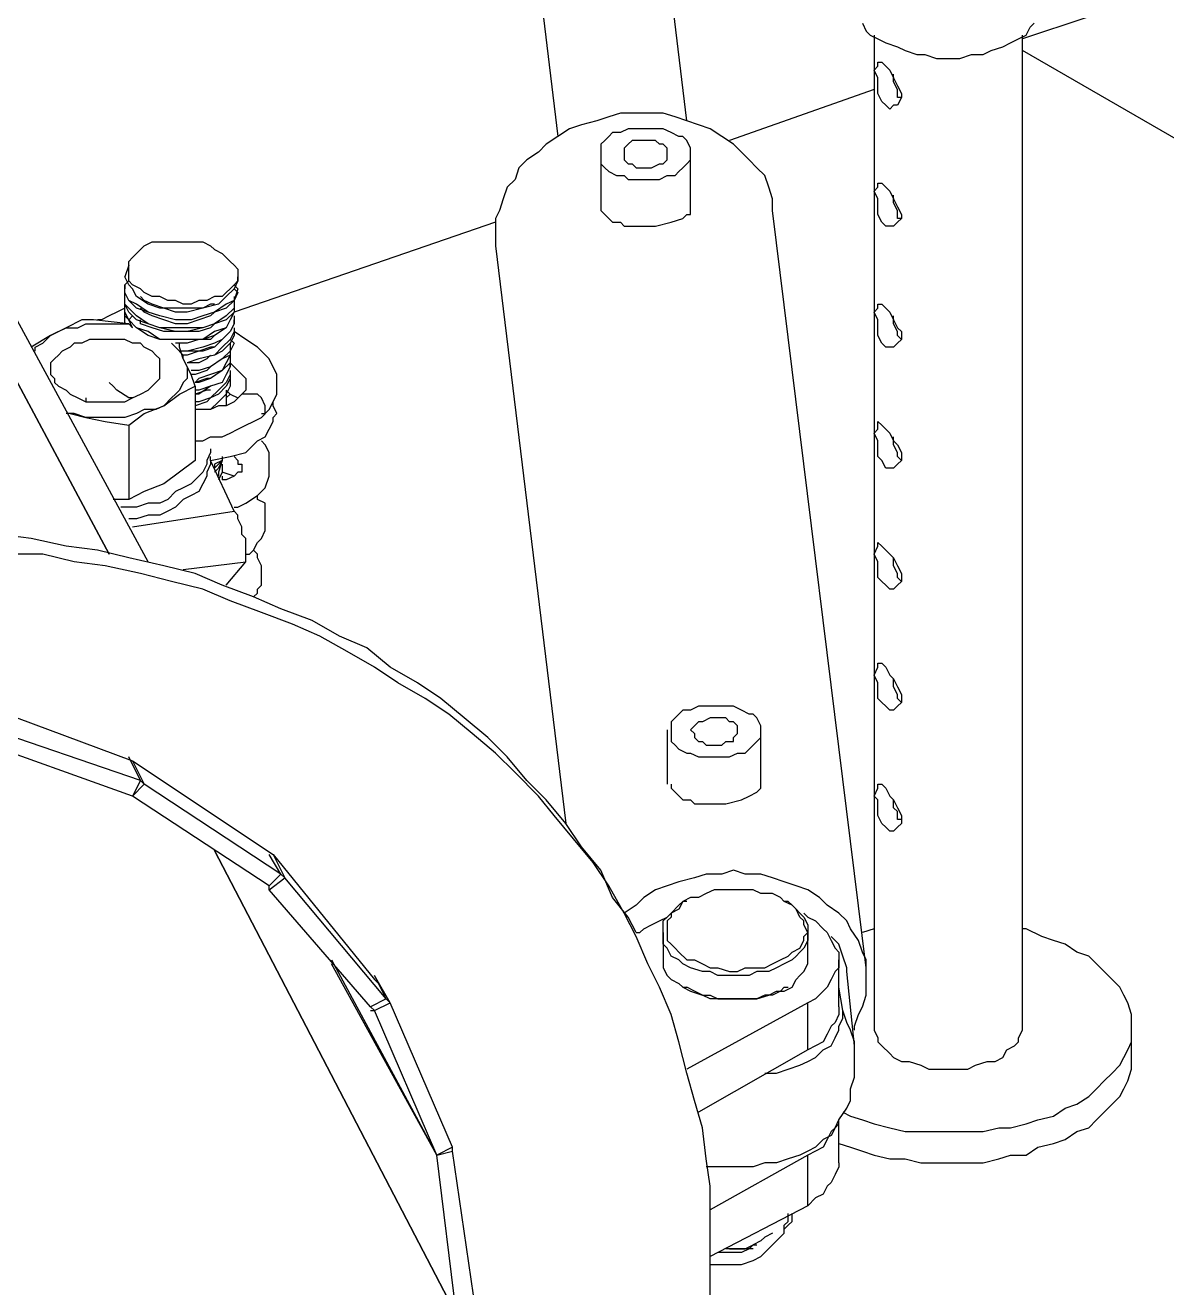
# Model space of a CAD drawing. Extents: x 3 to 592, y 5 to 207.
# Drawn here: x 207.63 to 217.95, y 78.35 to 89.76 of the extents above; entities that cross this region are included whole.
import ezdxf

# ---------------------------------------------------------------- set-up
doc = ezdxf.new("R2010")
doc.units = 0
doc.layers.get('0').update_dxf_attribs({"linetype": 'CONTINUOUS'})
picture_1 = doc.add_image_def('image3.jpg', size_in_pixel=(600, 560))

msp = doc.modelspace()

# ---------------------------------------------------------------- linework, layer by layer
at = {"color": 7}
for points in [[(208.385833, 84.984167), (202.917778, 95.214722)], [(202.917778, 95.214722), (208.385833, 84.984167)], [(208.738611, 84.913611), (203.5175, 94.544444)], [(208.738611, 84.913611), (203.5175, 94.544444)], [(213.606944, 88.9), (213.113056, 92.992222)], [(211.948889, 92.851111), (212.442778, 88.758889)], [(217.805, 90.028889), (216.640833, 89.640833)], [(215.194444, 89.781944), (215.229722, 89.711389), (215.265, 89.676111), (215.335556, 89.640833), (215.406111, 89.605556), (215.511944, 89.570278), (215.5825, 89.535), (215.688333, 89.499722), (215.758889, 89.499722), (215.864722, 89.464444), (215.970556, 89.464444), (216.076389, 89.464444), (216.182222, 89.499722), (216.288056, 89.499722), (216.358611, 89.535), (216.464444, 89.570278), (216.535, 89.605556), (216.605556, 89.640833), (216.676111, 89.676111), (216.711389, 89.746667), (216.746667, 89.781944)], [(215.300278, 89.676111), (215.300278, 80.715556)], [(216.640833, 80.715556), (216.640833, 89.676111)], [(219.639444, 87.806389), (216.640833, 89.535)], [(215.547222, 89.111667), (215.511944, 89.111667), (215.511944, 89.182222), (215.476667, 89.252778), (215.476667, 89.323333)], [(215.300278, 89.182222), (213.995, 88.723611)], [(213.148333, 88.970556), (213.007222, 88.970556), (212.901389, 88.935278), (212.795556, 88.9), (212.654444, 88.864722), (212.548611, 88.829444), (212.442778, 88.758889), (212.336944, 88.688333), (212.266389, 88.617778), (212.160556, 88.547222), (212.09, 88.476667), (212.054722, 88.370833), (211.984167, 88.300278), (211.948889, 88.194444), (211.913611, 88.088611), (211.878333, 88.018056), (211.878333, 87.912222), (211.878333, 87.806389), (211.878333, 87.771111)], [(214.383056, 88.088611), (214.383056, 88.194444), (214.347778, 88.300278), (214.3125, 88.406111), (214.241944, 88.476667), (214.171389, 88.547222), (214.100833, 88.617778), (214.030278, 88.688333), (213.924444, 88.758889), (213.818611, 88.829444), (213.712778, 88.864722), (213.606944, 88.9), (213.501111, 88.935278), (213.395278, 88.970556), (213.254167, 88.970556), (213.148333, 88.970556)], [(212.830833, 88.617778), (212.830833, 88.123889)], [(213.642222, 88.123889), (213.642222, 88.617778)], [(215.547222, 88.018056), (215.511944, 88.018056), (215.511944, 88.088611), (215.476667, 88.159167), (215.476667, 88.229722)], [(212.830833, 88.123889), (212.830833, 88.088611), (212.866111, 88.053333), (212.936667, 87.982778), (213.007222, 87.982778), (213.0425, 87.9475), (213.113056, 87.9475), (213.183611, 87.9475), (213.254167, 87.9475), (213.324722, 87.9475), (213.465833, 87.982778), (213.571667, 88.018056), (213.606944, 88.053333), (213.642222, 88.053333), (213.642222, 88.088611), (213.642222, 88.123889)], [(215.229722, 81.244722), (214.383056, 88.088611)], [(211.878333, 87.982778), (209.514722, 87.171389)], [(211.878333, 87.771111), (212.513333, 82.55)], [(208.562222, 87.594722), (208.526944, 87.488889)], [(209.55, 87.453611), (209.514722, 87.383056), (209.444167, 87.3125), (209.373611, 87.241944), (209.2325, 87.206667), (209.126667, 87.206667), (208.985556, 87.206667), (208.844444, 87.206667), (208.738611, 87.241944), (208.632778, 87.3125), (208.5975, 87.383056), (208.562222, 87.418333), (208.526944, 87.488889)], [(209.514722, 87.418333), (209.55, 87.383056), (209.514722, 87.277222), (209.444167, 87.241944), (209.338333, 87.171389), (209.2325, 87.136111), (209.126667, 87.100833), (208.985556, 87.100833), (208.844444, 87.136111), (208.738611, 87.171389), (208.632778, 87.241944), (208.562222, 87.277222), (208.526944, 87.347778), (208.526944, 87.418333), (208.562222, 87.453611)], [(209.55, 87.453611), (209.55, 87.488889)], [(208.526944, 87.418333), (208.526944, 87.383056)], [(209.514722, 87.383056), (209.55, 87.347778), (209.514722, 87.277222), (209.444167, 87.206667), (209.338333, 87.171389), (209.2325, 87.136111), (209.126667, 87.100833), (208.985556, 87.100833), (208.844444, 87.136111), (208.738611, 87.171389), (208.632778, 87.206667), (208.562222, 87.277222), (208.526944, 87.347778), (208.526944, 87.383056)], [(209.514722, 87.3125), (209.514722, 87.277222), (209.514722, 87.206667), (209.444167, 87.136111), (209.338333, 87.065556), (209.2325, 87.030278), (209.091389, 87.030278), (208.985556, 87.030278), (208.844444, 87.030278), (208.738611, 87.065556), (208.632778, 87.136111), (208.562222, 87.206667), (208.526944, 87.241944), (208.526944, 87.3125), (208.526944, 87.347778)], [(209.514722, 87.277222), (209.514722, 87.171389), (209.444167, 87.100833), (209.338333, 87.065556), (209.2325, 87.030278), (209.091389, 86.995), (208.985556, 86.995), (208.844444, 87.030278), (208.738611, 87.065556), (208.632778, 87.100833), (208.562222, 87.171389), (208.526944, 87.241944), (208.526944, 87.3125)], [(209.338333, 87.241944), (209.303056, 87.241944), (209.2325, 87.206667), (209.091389, 87.171389), (208.985556, 87.171389), (208.879722, 87.206667), (208.773889, 87.241944), (208.703333, 87.277222), (208.668056, 87.3125)], [(208.526944, 87.206667), (208.456389, 87.171389), (208.385833, 87.136111), (208.315278, 87.100833), (208.28, 87.100833)], [(209.514722, 87.241944), (209.514722, 87.171389), (209.479444, 87.100833), (209.444167, 87.030278), (209.338333, 86.995), (209.2325, 86.924444), (209.091389, 86.924444), (208.985556, 86.924444), (208.844444, 86.924444), (208.738611, 86.995), (208.632778, 87.030278), (208.562222, 87.100833), (208.526944, 87.171389), (208.526944, 87.206667), (208.526944, 87.241944)], [(209.514722, 87.171389), (209.479444, 87.100833), (209.444167, 87.030278), (209.338333, 86.959722), (209.2325, 86.924444), (209.091389, 86.924444), (208.950278, 86.924444), (208.844444, 86.924444), (208.738611, 86.959722), (208.632778, 87.030278), (208.562222, 87.100833), (208.526944, 87.136111), (208.526944, 87.206667)], [(209.338333, 87.171389), (209.303056, 87.136111), (209.197222, 87.100833), (209.091389, 87.065556), (208.985556, 87.065556), (208.879722, 87.100833), (208.773889, 87.136111), (208.703333, 87.171389), (208.668056, 87.206667)], [(208.138889, 87.100833), (207.997778, 87.030278), (207.856667, 86.959722)], [(208.562222, 87.065556), (208.244722, 87.100833), (208.138889, 87.100833)], [(208.526944, 87.065556), (208.526944, 87.136111), (208.526944, 87.171389)], [(208.526944, 87.065556), (208.526944, 87.100833)], [(208.5975, 87.030278), (208.562222, 87.100833), (208.5975, 87.136111)], [(209.338333, 87.065556), (209.303056, 87.030278), (209.197222, 86.995), (209.091389, 86.995), (208.985556, 86.995), (208.879722, 86.995), (208.773889, 87.030278), (208.668056, 87.065556), (208.668056, 87.100833)], [(209.514722, 87.136111), (209.514722, 87.065556), (209.479444, 86.995), (209.408889, 86.924444), (209.338333, 86.889167), (209.2325, 86.853889), (209.091389, 86.818611), (209.020833, 86.818611)], [(209.514722, 87.065556), (209.514722, 87.100833)], [(215.547222, 86.924444), (215.511944, 86.959722), (215.511944, 86.995), (215.476667, 87.065556), (215.476667, 87.136111)], [(207.856667, 86.959722), (207.927222, 86.995), (207.997778, 87.030278), (208.103611, 87.030278), (208.174167, 87.065556), (208.28, 87.065556), (208.385833, 87.065556), (208.456389, 87.065556), (208.562222, 87.065556)], [(208.5975, 87.030278), (208.562222, 87.065556)], [(208.5975, 87.030278), (208.562222, 87.065556)], [(209.514722, 87.065556), (209.479444, 86.995), (209.408889, 86.924444), (209.338333, 86.853889), (209.2325, 86.818611), (209.091389, 86.818611), (209.056111, 86.818611)], [(209.514722, 87.030278), (209.514722, 86.995), (209.479444, 86.924444), (209.408889, 86.853889), (209.338333, 86.783333), (209.197222, 86.748056), (209.091389, 86.712778)], [(209.514722, 86.995), (209.514722, 86.959722), (209.479444, 86.889167), (209.408889, 86.818611), (209.338333, 86.783333), (209.197222, 86.748056), (209.091389, 86.712778)], [(209.761667, 86.218889), (209.832222, 86.289444), (209.8675, 86.36), (209.902778, 86.430556), (209.902778, 86.465833), (209.902778, 86.536389), (209.902778, 86.571667), (209.902778, 86.606944), (209.832222, 86.748056), (209.726389, 86.853889), (209.620556, 86.924444), (209.514722, 86.995)], [(207.856667, 86.959722), (207.680278, 86.853889)], [(207.715556, 86.818611), (207.715556, 86.853889), (207.786111, 86.889167), (207.856667, 86.959722)], [(209.056111, 86.748056), (209.056111, 86.783333), (208.985556, 86.853889), (208.950278, 86.889167)], [(209.338333, 86.959722), (209.303056, 86.924444), (209.197222, 86.924444), (209.091389, 86.889167), (208.985556, 86.889167)], [(209.056111, 86.748056), (209.020833, 86.853889), (209.020833, 86.889167)], [(209.338333, 86.853889), (209.303056, 86.853889), (209.197222, 86.818611), (209.091389, 86.783333), (209.056111, 86.783333)], [(209.479444, 86.924444), (209.514722, 86.889167), (209.479444, 86.818611), (209.408889, 86.748056), (209.303056, 86.6775), (209.197222, 86.642222), (209.126667, 86.642222)], [(209.479444, 86.889167), (209.479444, 86.783333), (209.408889, 86.748056), (209.303056, 86.6775), (209.197222, 86.642222), (209.126667, 86.642222)], [(209.479444, 86.853889), (209.479444, 86.783333), (209.479444, 86.712778), (209.408889, 86.642222), (209.303056, 86.606944), (209.197222, 86.571667), (209.161944, 86.536389)], [(209.056111, 86.748056), (209.091389, 86.6775), (209.091389, 86.642222), (209.091389, 86.571667), (209.056111, 86.536389), (209.020833, 86.465833), (208.985556, 86.430556), (208.950278, 86.395278), (208.879722, 86.324722)], [(209.161944, 86.501111), (209.126667, 86.606944), (209.056111, 86.748056)], [(209.303056, 86.783333), (209.267778, 86.748056), (209.197222, 86.712778), (209.091389, 86.712778)], [(209.479444, 86.783333), (209.444167, 86.712778), (209.408889, 86.642222), (209.303056, 86.571667), (209.197222, 86.536389), (209.161944, 86.536389)], [(209.479444, 86.748056), (209.479444, 86.6775), (209.444167, 86.606944), (209.408889, 86.536389), (209.303056, 86.501111), (209.197222, 86.465833), (209.161944, 86.465833)], [(209.303056, 86.6775), (209.267778, 86.642222), (209.161944, 86.606944), (209.126667, 86.606944)], [(209.479444, 86.6775), (209.444167, 86.606944), (209.408889, 86.536389), (209.303056, 86.501111), (209.197222, 86.430556), (209.161944, 86.430556)], [(209.479444, 86.642222), (209.479444, 86.606944), (209.444167, 86.536389), (209.373611, 86.465833), (209.303056, 86.395278), (209.197222, 86.36), (209.161944, 86.36)], [(209.479444, 86.712778), (209.514722, 86.6775), (209.55, 86.642222), (209.585278, 86.606944), (209.620556, 86.571667), (209.620556, 86.536389), (209.620556, 86.501111), (209.620556, 86.465833), (209.585278, 86.430556)], [(209.479444, 86.6775), (209.479444, 86.712778)], [(208.5975, 86.395278), (208.562222, 86.395278), (208.456389, 86.465833), (208.421111, 86.501111), (208.385833, 86.536389)], [(209.479444, 86.606944), (209.479444, 86.571667), (209.444167, 86.501111), (209.373611, 86.430556), (209.303056, 86.395278), (209.197222, 86.36), (209.161944, 86.36)], [(209.303056, 86.571667), (209.267778, 86.571667), (209.161944, 86.536389)], [(209.479444, 86.571667), (209.479444, 86.501111), (209.444167, 86.430556), (209.373611, 86.36), (209.303056, 86.289444), (209.267778, 86.289444)], [(208.174167, 86.395278), (208.174167, 86.36)], [(208.879722, 86.324722), (209.020833, 86.430556), (209.161944, 86.501111)], [(209.161944, 86.501111), (209.161944, 85.830833)], [(209.303056, 86.465833), (209.267778, 86.465833), (209.161944, 86.430556)], [(209.585278, 86.430556), (209.514722, 86.36), (209.444167, 86.324722), (209.373611, 86.324722), (209.303056, 86.289444), (209.2325, 86.289444), (209.161944, 86.289444)], [(209.303056, 86.395278), (209.267778, 86.36), (209.161944, 86.324722)], [(209.479444, 86.501111), (209.444167, 86.430556), (209.373611, 86.36), (209.303056, 86.289444)], [(209.444167, 86.465833), (209.479444, 86.430556), (209.55, 86.395278)], [(209.444167, 86.465833), (209.444167, 86.395278), (209.444167, 86.324722)], [(209.444167, 86.395278), (209.479444, 86.430556)], [(209.444167, 86.395278), (209.444167, 86.324722)], [(209.761667, 86.254167), (209.796944, 86.254167), (209.796944, 86.289444), (209.796944, 86.324722), (209.761667, 86.395278), (209.726389, 86.430556), (209.691111, 86.430556), (209.655833, 86.430556), (209.620556, 86.430556), (209.585278, 86.430556)], [(208.879722, 86.324722), (208.809167, 86.289444), (208.703333, 86.289444), (208.632778, 86.254167), (208.526944, 86.218889), (208.456389, 86.218889), (208.350556, 86.218889), (208.244722, 86.218889), (208.174167, 86.218889)], [(208.562222, 86.148333), (208.703333, 86.254167), (208.879722, 86.324722)], [(209.303056, 85.830833), (209.479444, 85.866111), (209.620556, 85.901389), (209.691111, 85.971944), (209.726389, 86.007222), (209.796944, 86.0425), (209.832222, 86.113056), (209.8675, 86.183611), (209.8675, 86.218889), (209.902778, 86.254167), (209.8675, 86.324722), (209.8675, 86.36)], [(208.174167, 86.218889), (208.068333, 86.254167), (207.997778, 86.254167)], [(208.033056, 86.254167), (208.174167, 86.218889)], [(208.174167, 86.218889), (208.350556, 86.183611), (208.562222, 86.148333)], [(209.161944, 86.007222), (209.2325, 86.007222), (209.303056, 86.0425), (209.408889, 86.0425), (209.479444, 86.077778), (209.55, 86.113056), (209.620556, 86.148333), (209.691111, 86.183611), (209.761667, 86.218889)], [(208.562222, 86.148333), (208.562222, 85.478056)], [(209.303056, 85.936667), (209.303056, 85.901389), (209.267778, 85.830833), (209.267778, 85.795556), (209.2325, 85.725), (209.197222, 85.689722), (209.126667, 85.619167), (209.056111, 85.583889), (208.985556, 85.548611), (208.915, 85.478056), (208.844444, 85.442778), (208.738611, 85.442778), (208.632778, 85.4075), (208.526944, 85.4075), (208.491667, 85.4075)], [(209.514722, 85.4075), (209.55, 85.4075), (209.620556, 85.442778), (209.726389, 85.513333), (209.796944, 85.583889), (209.832222, 85.689722), (209.832222, 85.795556), (209.832222, 85.866111), (209.832222, 85.901389), (209.796944, 85.971944), (209.761667, 86.007222)], [(215.547222, 85.830833), (215.511944, 85.866111), (215.511944, 85.901389), (215.476667, 85.971944), (215.476667, 86.0425)], [(209.303056, 85.830833), (209.303056, 85.795556), (209.267778, 85.725), (209.267778, 85.689722), (209.2325, 85.619167), (209.197222, 85.548611), (209.126667, 85.513333), (209.056111, 85.478056), (208.985556, 85.4075), (208.915, 85.372222), (208.844444, 85.336944), (208.738611, 85.336944), (208.632778, 85.301667), (208.562222, 85.301667)], [(209.161944, 85.830833), (209.020833, 85.725), (208.879722, 85.619167)], [(209.303056, 85.830833), (209.303056, 85.866111)], [(209.514722, 85.372222), (209.303056, 85.830833)], [(209.408889, 85.866111), (209.408889, 85.830833), (209.338333, 85.795556), (209.338333, 85.760278)], [(209.408889, 85.866111), (209.408889, 85.830833), (209.373611, 85.760278), (209.338333, 85.725)], [(209.408889, 85.866111), (209.408889, 85.830833), (209.338333, 85.760278)], [(209.408889, 85.830833), (209.373611, 85.725), (209.373611, 85.689722)], [(209.514722, 85.866111), (209.55, 85.830833), (209.55, 85.795556), (209.585278, 85.795556), (209.585278, 85.760278), (209.585278, 85.725), (209.55, 85.725), (209.514722, 85.689722), (209.444167, 85.654444), (209.408889, 85.654444)], [(209.408889, 85.795556), (209.408889, 85.725), (209.373611, 85.654444)], [(209.408889, 85.725), (209.373611, 85.654444)], [(209.514722, 85.689722), (209.408889, 85.725)], [(208.879722, 85.619167), (208.703333, 85.548611), (208.562222, 85.478056)], [(209.408889, 85.689722), (209.408889, 85.654444)], [(209.620556, 84.984167), (209.655833, 84.984167), (209.691111, 85.019444), (209.726389, 85.09), (209.761667, 85.125278), (209.796944, 85.195833), (209.796944, 85.231111), (209.796944, 85.301667), (209.796944, 85.372222), (209.796944, 85.442778), (209.726389, 85.478056), (209.726389, 85.513333)], [(208.562222, 85.478056), (208.421111, 85.478056)], [(208.5975, 85.231111), (209.514722, 85.372222)], [(209.620556, 84.913611), (209.620556, 84.984167), (209.620556, 85.054722), (209.620556, 85.125278), (209.585278, 85.160556), (209.585278, 85.231111), (209.55, 85.301667), (209.55, 85.336944), (209.514722, 85.372222)], [(213.077778, 81.703333), (212.936667, 81.879722), (212.830833, 82.126667), (212.654444, 82.338333), (212.513333, 82.55), (212.336944, 82.761667), (212.160556, 82.938056), (211.984167, 83.149722), (211.807778, 83.326111), (211.596111, 83.5025), (211.384444, 83.678889), (211.172778, 83.82), (210.925833, 83.961111), (210.714167, 84.1375), (210.467222, 84.243333), (210.220278, 84.384444), (209.938056, 84.490278), (209.691111, 84.596111), (209.408889, 84.701944), (209.161944, 84.807778), (208.879722, 84.878333), (208.562222, 84.948889), (208.28, 85.019444), (207.997778, 85.054722), (207.680278, 85.125278), (207.398056, 85.160556)], [(213.818611, 78.704722), (213.818611, 78.986944), (213.818611, 79.269167), (213.783333, 79.516111), (213.748056, 79.798333), (213.6775, 80.045278), (213.606944, 80.292222), (213.536389, 80.574444), (213.465833, 80.821389), (213.36, 81.068333), (213.254167, 81.28), (213.148333, 81.526944), (213.0425, 81.738611), (212.901389, 81.985556), (212.760278, 82.197222), (212.583889, 82.408889), (212.4075, 82.620556), (212.266389, 82.796944), (212.054722, 83.008611), (211.878333, 83.185), (211.666667, 83.361389), (211.455, 83.537778), (211.243333, 83.678889), (210.996389, 83.82), (210.784722, 83.961111), (210.537778, 84.102222), (210.290833, 84.243333), (210.043889, 84.349167), (209.761667, 84.455), (209.479444, 84.560833), (209.2325, 84.666667), (208.950278, 84.737222), (208.668056, 84.807778), (208.350556, 84.878333), (208.068333, 84.913611), (207.786111, 84.984167), (207.468611, 84.984167)], [(209.056111, 84.843056), (209.620556, 84.913611)], [(209.444167, 84.701944), (209.620556, 84.913611)], [(209.691111, 84.596111), (209.726389, 84.631389), (209.726389, 84.666667), (209.761667, 84.701944), (209.761667, 84.7725), (209.761667, 84.843056), (209.761667, 84.878333), (209.726389, 84.948889), (209.726389, 84.984167), (209.691111, 85.019444)], [(215.547222, 84.737222), (215.511944, 84.7725), (215.511944, 84.807778), (215.476667, 84.878333), (215.476667, 84.948889)], [(215.547222, 83.643611), (215.511944, 83.678889), (215.511944, 83.714167), (215.476667, 83.784722), (215.476667, 83.855278)], [(207.080556, 83.678889), (208.5975, 83.114444)], [(208.668056, 82.938056), (207.221667, 83.431944)], [(208.5975, 82.796944), (207.115833, 83.326111)], [(213.430556, 83.396667), (213.430556, 82.902778)], [(214.277222, 82.902778), (214.277222, 83.396667)], [(208.668056, 82.938056), (208.562222, 83.149722)], [(208.5975, 83.114444), (209.8675, 82.267778)], [(208.5975, 83.114444), (208.703333, 82.902778)], [(208.668056, 82.938056), (208.5975, 82.796944)], [(208.5975, 82.796944), (208.703333, 82.902778)], [(208.703333, 82.902778), (208.668056, 82.938056)], [(209.938056, 82.091389), (208.703333, 82.902778)], [(213.465833, 82.902778), (213.465833, 82.8675), (213.501111, 82.832222), (213.571667, 82.761667), (213.642222, 82.761667), (213.6775, 82.726389), (213.748056, 82.726389), (213.818611, 82.726389), (213.889167, 82.726389), (213.959722, 82.726389), (214.100833, 82.761667), (214.171389, 82.796944), (214.241944, 82.832222), (214.277222, 82.8675), (214.277222, 82.902778)], [(209.832222, 81.985556), (208.5975, 82.796944)], [(215.547222, 82.585278), (215.511944, 82.585278), (215.511944, 82.655833), (215.476667, 82.691111), (215.476667, 82.761667)], [(211.525556, 78.105), (209.338333, 82.303056)], [(209.338333, 82.303056), (211.525556, 78.105)], [(209.938056, 82.091389), (209.832222, 82.267778)], [(209.8675, 82.267778), (210.784722, 81.138889)], [(209.8675, 82.267778), (209.973333, 82.056111)], [(209.938056, 82.091389), (209.832222, 81.985556)], [(209.832222, 81.950278), (209.973333, 82.056111)], [(209.973333, 82.056111), (209.938056, 82.091389)], [(210.890556, 80.9625), (209.973333, 82.056111)], [(215.123889, 80.680278), (215.123889, 80.715556), (215.159167, 80.821389), (215.194444, 80.891944), (215.229722, 80.997778), (215.229722, 81.103611), (215.229722, 81.209444), (215.229722, 81.315278), (215.194444, 81.385833), (215.159167, 81.491667), (215.088611, 81.5975), (215.053333, 81.668056), (214.982778, 81.738611), (214.876944, 81.809167), (214.806389, 81.879722), (214.700556, 81.950278), (214.594722, 81.985556), (214.488889, 82.020833), (214.383056, 82.056111), (214.277222, 82.091389), (214.136111, 82.091389), (214.030278, 82.126667), (213.924444, 82.091389), (213.783333, 82.091389), (213.6775, 82.056111), (213.536389, 82.020833), (213.430556, 81.985556), (213.324722, 81.950278), (213.218889, 81.879722), (213.148333, 81.809167), (213.0425, 81.738611)], [(209.832222, 81.950278), (209.832222, 81.985556)], [(210.749444, 80.891944), (209.832222, 81.950278)], [(214.418333, 81.244722), (214.347778, 81.209444), (214.241944, 81.209444), (214.171389, 81.174167), (214.065556, 81.174167), (213.995, 81.174167), (213.889167, 81.174167), (213.818611, 81.209444), (213.748056, 81.209444), (213.642222, 81.244722), (213.571667, 81.28), (213.536389, 81.315278), (213.465833, 81.350556), (213.430556, 81.421111), (213.395278, 81.456389), (213.395278, 81.491667), (213.395278, 81.562222), (213.395278, 81.5975), (213.395278, 81.668056), (213.430556, 81.703333), (213.465833, 81.738611), (213.536389, 81.809167), (213.571667, 81.844444)], [(213.606944, 81.844444), (213.571667, 81.844444)], [(214.524167, 81.844444), (214.559444, 81.809167), (214.594722, 81.773889), (214.63, 81.738611), (214.665278, 81.703333), (214.700556, 81.632778), (214.700556, 81.5975), (214.700556, 81.526944), (214.700556, 81.491667), (214.665278, 81.421111), (214.63, 81.385833), (214.594722, 81.350556), (214.559444, 81.315278), (214.488889, 81.28), (214.418333, 81.244722)], [(214.524167, 81.844444), (214.488889, 81.844444)], [(213.289444, 81.632778), (213.36, 81.668056), (213.430556, 81.703333), (213.465833, 81.738611)], [(214.665278, 81.738611), (214.700556, 81.703333), (214.771111, 81.668056), (214.841667, 81.5975), (214.876944, 81.562222), (214.912222, 81.491667), (214.9475, 81.421111), (214.982778, 81.385833), (214.982778, 81.315278), (214.982778, 81.244722), (214.9475, 81.209444), (214.912222, 81.138889), (214.876944, 81.068333), (214.841667, 81.033056), (214.771111, 80.9625), (214.700556, 80.927222)], [(213.148333, 81.562222), (213.077778, 81.703333)], [(213.148333, 81.562222), (213.183611, 81.562222), (213.218889, 81.5975), (213.289444, 81.632778)], [(213.395278, 81.562222), (213.395278, 81.350556)], [(214.700556, 81.350556), (214.700556, 81.562222)], [(214.9475, 81.491667), (214.912222, 81.526944)], [(215.053333, 81.209444), (215.053333, 81.244722), (215.018056, 81.350556), (214.982778, 81.456389), (214.912222, 81.526944)], [(215.300278, 81.5975), (215.194444, 81.562222)], [(217.381667, 81.209444), (217.311111, 81.28), (217.240556, 81.350556), (217.134722, 81.385833), (217.028889, 81.456389), (216.923056, 81.491667), (216.817222, 81.526944), (216.676111, 81.5975), (216.640833, 81.5975)], [(210.396667, 81.315278), (211.349167, 79.551389)], [(211.349167, 79.551389), (210.396667, 81.28)], [(213.395278, 81.350556), (213.395278, 81.28), (213.395278, 81.244722), (213.430556, 81.174167), (213.465833, 81.138889), (213.536389, 81.103611), (213.571667, 81.068333), (213.642222, 81.033056), (213.748056, 80.997778), (213.818611, 80.997778), (213.889167, 80.9625), (213.995, 80.9625), (214.065556, 80.9625), (214.171389, 80.9625), (214.241944, 80.9625), (214.347778, 80.997778), (214.418333, 81.033056)], [(214.418333, 81.033056), (214.488889, 81.033056), (214.559444, 81.068333), (214.594722, 81.138889), (214.63, 81.174167), (214.665278, 81.209444), (214.700556, 81.28), (214.700556, 81.315278), (214.700556, 81.350556)], [(214.982778, 80.891944), (214.982778, 81.315278)], [(210.925833, 80.927222), (210.784722, 81.174167)], [(210.890556, 80.9625), (210.784722, 81.174167)], [(215.018056, 79.939444), (215.088611, 79.904167), (215.194444, 79.868889), (215.300278, 79.833611), (215.441389, 79.798333), (215.5825, 79.763056), (215.723611, 79.763056), (215.864722, 79.763056), (216.005833, 79.763056), (216.146944, 79.763056), (216.288056, 79.763056), (216.429167, 79.798333), (216.535, 79.798333), (216.676111, 79.833611), (216.781944, 79.868889), (216.923056, 79.904167), (217.028889, 79.974722), (217.134722, 80.01), (217.240556, 80.080556), (217.311111, 80.151111), (217.381667, 80.221667), (217.452222, 80.292222), (217.522778, 80.362778), (217.558056, 80.433333), (217.593333, 80.503889), (217.628611, 80.574444), (217.628611, 80.680278), (217.628611, 80.750833), (217.628611, 80.821389), (217.593333, 80.927222), (217.558056, 80.997778), (217.522778, 81.068333), (217.452222, 81.138889), (217.381667, 81.209444)], [(215.123889, 80.539167), (215.053333, 81.209444)], [(210.784722, 81.138889), (210.82, 81.103611)], [(213.571667, 81.068333), (213.606944, 81.068333)], [(214.383056, 80.997778), (214.3125, 80.997778), (214.241944, 80.9625), (214.136111, 80.9625), (214.065556, 80.9625), (213.995, 80.9625), (213.889167, 80.9625), (213.818611, 80.9625), (213.748056, 80.997778), (213.6775, 81.033056), (213.606944, 81.068333)], [(214.488889, 81.068333), (214.453611, 81.033056), (214.383056, 80.997778)], [(214.488889, 81.068333), (214.524167, 81.068333)], [(215.018056, 80.856667), (214.982778, 81.068333)], [(210.890556, 80.9625), (210.749444, 80.891944)], [(210.784722, 80.856667), (210.925833, 80.927222)], [(210.925833, 80.927222), (210.890556, 80.9625)], [(211.490278, 79.621944), (210.925833, 80.927222)], [(214.700556, 80.927222), (213.606944, 80.3275)], [(214.700556, 80.503889), (214.700556, 80.927222)], [(210.784722, 80.856667), (210.749444, 80.891944)], [(210.749444, 80.856667), (210.784722, 80.856667)], [(211.349167, 79.551389), (210.784722, 80.856667)], [(214.3125, 80.292222), (214.418333, 80.292222), (214.524167, 80.3275), (214.63, 80.362778), (214.700556, 80.398056), (214.771111, 80.433333), (214.841667, 80.503889), (214.912222, 80.539167), (214.9475, 80.609722), (214.982778, 80.680278), (214.982778, 80.715556), (215.018056, 80.786111), (215.018056, 80.856667)], [(214.982778, 80.891944), (214.982778, 80.821389), (214.9475, 80.750833), (214.912222, 80.715556), (214.876944, 80.645), (214.841667, 80.574444), (214.771111, 80.539167), (214.700556, 80.503889)], [(215.123889, 80.539167), (215.123889, 80.574444), (215.088611, 80.680278), (215.053333, 80.750833), (215.018056, 80.856667)], [(215.300278, 80.715556), (215.300278, 80.680278), (215.335556, 80.609722), (215.335556, 80.574444), (215.370833, 80.539167), (215.441389, 80.468611), (215.476667, 80.433333), (215.547222, 80.398056), (215.617778, 80.398056), (215.723611, 80.362778), (215.794167, 80.3275), (215.9, 80.3275), (215.970556, 80.3275), (216.076389, 80.3275), (216.146944, 80.3275), (216.2175, 80.362778), (216.323333, 80.398056)], [(216.323333, 80.398056), (216.393889, 80.398056), (216.464444, 80.433333), (216.499722, 80.503889), (216.570278, 80.539167), (216.605556, 80.574444), (216.605556, 80.609722), (216.640833, 80.680278), (216.640833, 80.715556)], [(217.628611, 80.433333), (217.628611, 80.715556)], [(214.700556, 80.503889), (213.712778, 79.939444)], [(214.9475, 79.798333), (214.982778, 79.868889), (215.053333, 79.974722), (215.088611, 80.045278), (215.088611, 80.151111), (215.123889, 80.256944), (215.123889, 80.3275), (215.123889, 80.433333), (215.123889, 80.539167)], [(214.982778, 79.657222), (215.088611, 79.621944), (215.194444, 79.586667), (215.300278, 79.551389), (215.441389, 79.516111), (215.5825, 79.516111), (215.723611, 79.480833), (215.864722, 79.480833), (216.005833, 79.480833), (216.146944, 79.480833), (216.288056, 79.480833), (216.429167, 79.516111), (216.535, 79.551389), (216.676111, 79.551389), (216.781944, 79.621944), (216.923056, 79.657222), (217.028889, 79.6925), (217.134722, 79.763056), (217.240556, 79.798333), (217.311111, 79.868889), (217.381667, 79.939444), (217.452222, 80.01), (217.522778, 80.080556), (217.558056, 80.151111), (217.593333, 80.221667), (217.628611, 80.3275), (217.628611, 80.398056), (217.628611, 80.433333)], [(214.9475, 79.798333), (214.912222, 79.727778), (214.841667, 79.6925), (214.771111, 79.621944), (214.700556, 79.586667), (214.63, 79.551389), (214.524167, 79.516111), (214.418333, 79.480833), (214.3125, 79.480833), (214.206667, 79.445556), (214.100833, 79.445556), (213.995, 79.445556), (213.889167, 79.445556), (213.783333, 79.445556)], [(214.982778, 79.833611), (214.9475, 79.798333), (214.912222, 79.763056), (214.876944, 79.6925), (214.841667, 79.621944), (214.771111, 79.586667), (214.700556, 79.551389)], [(214.982778, 79.480833), (214.982778, 79.868889)], [(211.490278, 79.621944), (211.349167, 79.551389)], [(211.349167, 79.551389), (211.490278, 79.586667)], [(211.525556, 78.105), (211.349167, 79.551389)], [(211.490278, 79.586667), (211.490278, 79.621944)], [(211.701944, 78.140278), (211.490278, 79.586667)], [(214.700556, 79.551389), (213.818611, 79.0575)], [(214.700556, 79.092778), (214.700556, 79.551389)], [(214.982778, 79.480833), (214.982778, 79.445556), (214.9475, 79.375), (214.912222, 79.304444), (214.876944, 79.269167), (214.841667, 79.198611), (214.771111, 79.163333), (214.700556, 79.092778)], [(214.700556, 79.092778), (213.818611, 78.634167)], [(213.818611, 78.563611), (213.853889, 78.563611), (213.959722, 78.563611), (214.030278, 78.563611), (214.100833, 78.563611), (214.206667, 78.598889), (214.277222, 78.634167), (214.3125, 78.669444), (214.383056, 78.74), (214.418333, 78.775278), (214.488889, 78.845833), (214.488889, 78.916389), (214.524167, 78.951667), (214.524167, 79.022222)], [(214.488889, 78.845833), (214.488889, 78.881111), (214.524167, 78.916389), (214.559444, 78.951667), (214.559444, 78.986944)], [(214.559444, 78.986944), (214.559444, 79.022222)], [(214.383056, 78.845833), (214.3125, 78.810556), (214.277222, 78.775278), (214.206667, 78.74), (214.171389, 78.704722), (214.100833, 78.669444), (214.030278, 78.669444), (213.924444, 78.669444), (213.889167, 78.669444)], [(213.818611, 68.368333), (213.818611, 78.704722)], [(214.206667, 78.704722), (214.136111, 78.704722), (214.065556, 78.704722), (213.995, 78.704722), (213.959722, 78.704722)], [(213.995, 78.704722), (214.065556, 78.704722), (214.136111, 78.704722), (214.206667, 78.74), (214.241944, 78.74)]]:
    msp.add_lwpolyline(points, dxfattribs=at)
for points in [[(215.300278, 89.358611), (215.335556, 89.393889), (215.335556, 89.429167), (215.370833, 89.429167), (215.406111, 89.393889), (215.441389, 89.358611), (215.476667, 89.288056), (215.511944, 89.2175), (215.547222, 89.146944), (215.547222, 89.111667), (215.511944, 89.041111), (215.476667, 89.041111), (215.441389, 89.005833), (215.406111, 89.041111), (215.370833, 89.076389), (215.335556, 89.146944), (215.335556, 89.2175), (215.335556, 89.288056)], [(213.218889, 88.829444), (213.148333, 88.829444), (213.077778, 88.829444), (213.007222, 88.794167), (212.936667, 88.794167), (212.901389, 88.758889), (212.866111, 88.723611), (212.830833, 88.688333), (212.830833, 88.653056), (212.830833, 88.5825), (212.830833, 88.547222), (212.830833, 88.511944), (212.866111, 88.476667), (212.901389, 88.441389), (212.971944, 88.406111), (213.0425, 88.406111), (213.077778, 88.370833), (213.148333, 88.370833), (213.218889, 88.370833), (213.289444, 88.370833), (213.36, 88.370833), (213.430556, 88.406111), (213.501111, 88.406111), (213.536389, 88.441389), (213.571667, 88.476667), (213.606944, 88.511944), (213.642222, 88.547222), (213.642222, 88.5825), (213.642222, 88.617778), (213.642222, 88.653056), (213.606944, 88.723611), (213.571667, 88.758889), (213.536389, 88.758889), (213.465833, 88.794167), (213.395278, 88.829444), (213.36, 88.829444), (213.289444, 88.829444)], [(213.218889, 88.723611), (213.183611, 88.723611), (213.113056, 88.723611), (213.077778, 88.688333), (213.0425, 88.653056), (213.0425, 88.617778), (213.0425, 88.5825), (213.0425, 88.547222), (213.077778, 88.511944), (213.113056, 88.511944), (213.148333, 88.476667), (213.183611, 88.476667), (213.254167, 88.476667), (213.289444, 88.476667), (213.36, 88.511944), (213.395278, 88.511944), (213.430556, 88.547222), (213.430556, 88.5825), (213.430556, 88.617778), (213.430556, 88.653056), (213.395278, 88.688333), (213.36, 88.688333), (213.324722, 88.723611), (213.254167, 88.723611)], [(215.300278, 88.265), (215.335556, 88.300278), (215.335556, 88.335556), (215.370833, 88.335556), (215.406111, 88.300278), (215.441389, 88.265), (215.476667, 88.194444), (215.511944, 88.123889), (215.547222, 88.053333), (215.547222, 88.018056), (215.511944, 87.982778), (215.476667, 87.9475), (215.441389, 87.9475), (215.406111, 87.9475), (215.370833, 87.982778), (215.335556, 88.053333), (215.335556, 88.123889), (215.335556, 88.194444)], [(208.632778, 87.700556), (208.668056, 87.735833), (208.703333, 87.771111), (208.773889, 87.806389), (208.844444, 87.806389), (208.915, 87.806389), (208.985556, 87.806389), (209.091389, 87.806389), (209.161944, 87.806389), (209.2325, 87.806389), (209.303056, 87.771111), (209.338333, 87.735833), (209.408889, 87.700556), (209.444167, 87.665278), (209.479444, 87.63), (209.514722, 87.594722), (209.55, 87.559444), (209.55, 87.524167), (209.55, 87.453611), (209.514722, 87.418333), (209.479444, 87.383056), (209.444167, 87.347778), (209.408889, 87.3125), (209.338333, 87.3125), (209.267778, 87.277222), (209.197222, 87.277222), (209.126667, 87.241944), (209.056111, 87.241944), (208.985556, 87.277222), (208.915, 87.277222), (208.844444, 87.3125), (208.773889, 87.3125), (208.703333, 87.347778), (208.668056, 87.383056), (208.5975, 87.418333), (208.562222, 87.453611), (208.562222, 87.524167), (208.562222, 87.559444), (208.562222, 87.594722), (208.562222, 87.63), (208.5975, 87.665278)], [(215.300278, 87.171389), (215.335556, 87.206667), (215.335556, 87.241944), (215.370833, 87.241944), (215.406111, 87.206667), (215.441389, 87.171389), (215.476667, 87.100833), (215.511944, 87.030278), (215.547222, 86.995), (215.547222, 86.924444), (215.511944, 86.889167), (215.476667, 86.853889), (215.441389, 86.853889), (215.406111, 86.853889), (215.370833, 86.889167), (215.335556, 86.959722), (215.335556, 87.030278), (215.335556, 87.100833)], [(208.844444, 86.571667), (208.844444, 86.606944), (208.844444, 86.642222), (208.844444, 86.712778), (208.844444, 86.748056), (208.809167, 86.783333), (208.773889, 86.818611), (208.703333, 86.853889), (208.668056, 86.889167), (208.5975, 86.889167), (208.526944, 86.924444), (208.456389, 86.924444), (208.350556, 86.924444), (208.28, 86.924444), (208.209444, 86.924444), (208.138889, 86.889167), (208.068333, 86.889167), (208.033056, 86.853889), (207.9625, 86.818611), (207.927222, 86.783333), (207.891944, 86.748056), (207.856667, 86.712778), (207.856667, 86.642222), (207.856667, 86.606944), (207.891944, 86.571667), (207.891944, 86.536389), (207.927222, 86.501111), (207.997778, 86.465833), (208.033056, 86.430556), (208.103611, 86.395278), (208.174167, 86.36), (208.244722, 86.36), (208.315278, 86.36), (208.385833, 86.36), (208.456389, 86.36), (208.526944, 86.36), (208.5975, 86.395278), (208.668056, 86.430556), (208.738611, 86.465833), (208.773889, 86.501111), (208.809167, 86.536389)], [(215.300278, 86.077778), (215.335556, 86.113056), (215.335556, 86.148333), (215.335556, 86.183611), (215.370833, 86.148333), (215.406111, 86.113056), (215.441389, 86.077778), (215.476667, 86.007222), (215.511944, 85.971944), (215.547222, 85.901389), (215.547222, 85.830833), (215.511944, 85.795556), (215.476667, 85.760278), (215.441389, 85.760278), (215.406111, 85.760278), (215.370833, 85.830833), (215.335556, 85.866111), (215.335556, 85.936667), (215.335556, 86.007222)], [(215.300278, 84.984167), (215.335556, 85.054722), (215.335556, 85.09), (215.370833, 85.054722), (215.406111, 85.019444), (215.441389, 84.984167), (215.476667, 84.948889), (215.511944, 84.878333), (215.547222, 84.807778), (215.547222, 84.737222), (215.511944, 84.701944), (215.476667, 84.666667), (215.441389, 84.666667), (215.406111, 84.701944), (215.370833, 84.737222), (215.335556, 84.7725), (215.335556, 84.843056), (215.335556, 84.913611)], [(215.300278, 83.890556), (215.335556, 83.961111), (215.335556, 83.996389), (215.370833, 83.996389), (215.406111, 83.961111), (215.441389, 83.890556), (215.476667, 83.855278), (215.511944, 83.784722), (215.547222, 83.714167), (215.547222, 83.643611), (215.511944, 83.608333), (215.476667, 83.573056), (215.441389, 83.573056), (215.406111, 83.608333), (215.370833, 83.643611), (215.335556, 83.678889), (215.335556, 83.749444), (215.335556, 83.82)], [(213.818611, 83.608333), (213.783333, 83.608333), (213.712778, 83.608333), (213.642222, 83.573056), (213.571667, 83.573056), (213.536389, 83.537778), (213.501111, 83.5025), (213.465833, 83.467222), (213.465833, 83.431944), (213.465833, 83.361389), (213.465833, 83.326111), (213.465833, 83.290833), (213.501111, 83.255556), (213.536389, 83.220278), (213.606944, 83.185), (213.642222, 83.185), (213.712778, 83.149722), (213.783333, 83.149722), (213.853889, 83.149722), (213.924444, 83.149722), (213.995, 83.149722), (214.065556, 83.185), (214.136111, 83.185), (214.171389, 83.220278), (214.206667, 83.255556), (214.241944, 83.290833), (214.277222, 83.326111), (214.277222, 83.361389), (214.277222, 83.396667), (214.277222, 83.431944), (214.241944, 83.5025), (214.206667, 83.537778), (214.171389, 83.537778), (214.100833, 83.573056), (214.030278, 83.608333), (213.959722, 83.608333), (213.889167, 83.608333)], [(213.853889, 83.5025), (213.818611, 83.5025), (213.748056, 83.467222), (213.712778, 83.467222), (213.6775, 83.431944), (213.642222, 83.396667), (213.6775, 83.361389), (213.6775, 83.326111), (213.712778, 83.290833), (213.748056, 83.290833), (213.783333, 83.255556), (213.818611, 83.255556), (213.889167, 83.255556), (213.924444, 83.255556), (213.959722, 83.290833), (214.030278, 83.290833), (214.030278, 83.326111), (214.065556, 83.361389), (214.065556, 83.396667), (214.065556, 83.431944), (214.030278, 83.467222), (213.995, 83.467222), (213.959722, 83.5025), (213.889167, 83.5025)], [(215.300278, 82.796944), (215.335556, 82.8675), (215.335556, 82.902778), (215.370833, 82.902778), (215.406111, 82.8675), (215.441389, 82.796944), (215.476667, 82.761667), (215.511944, 82.691111), (215.547222, 82.620556), (215.547222, 82.55), (215.511944, 82.514722), (215.476667, 82.479444), (215.441389, 82.479444), (215.406111, 82.514722), (215.370833, 82.55), (215.335556, 82.620556), (215.335556, 82.691111), (215.335556, 82.761667)], [(214.383056, 81.28), (214.453611, 81.315278), (214.524167, 81.350556), (214.559444, 81.385833), (214.63, 81.421111), (214.665278, 81.491667), (214.665278, 81.526944), (214.700556, 81.562222), (214.665278, 81.632778), (214.665278, 81.668056), (214.63, 81.703333), (214.594722, 81.773889), (214.559444, 81.809167), (214.488889, 81.844444), (214.453611, 81.879722), (214.383056, 81.915), (214.277222, 81.915), (214.206667, 81.950278), (214.136111, 81.950278), (214.030278, 81.950278), (213.959722, 81.950278), (213.853889, 81.950278), (213.783333, 81.915), (213.712778, 81.879722), (213.642222, 81.879722), (213.571667, 81.844444), (213.536389, 81.773889), (213.465833, 81.738611), (213.465833, 81.703333), (213.430556, 81.668056), (213.430556, 81.5975), (213.430556, 81.562222), (213.430556, 81.491667), (213.465833, 81.456389), (213.501111, 81.421111), (213.536389, 81.385833), (213.606944, 81.315278), (213.6775, 81.315278), (213.748056, 81.28), (213.818611, 81.244722), (213.889167, 81.244722), (213.995, 81.209444), (214.065556, 81.209444), (214.136111, 81.244722), (214.241944, 81.244722), (214.3125, 81.244722)]]:
    msp.add_lwpolyline(points, close=True, dxfattribs=at)

# ---------------------------------------------------------------- pictures from other files: only their frames are drawn
image = msp.add_image(picture_1, insert=(160.681648, 50.463991), size_in_units=(87.012, 81.44024))
image.dxf.flags = 7

doc.saveas('drawing.dxf')
